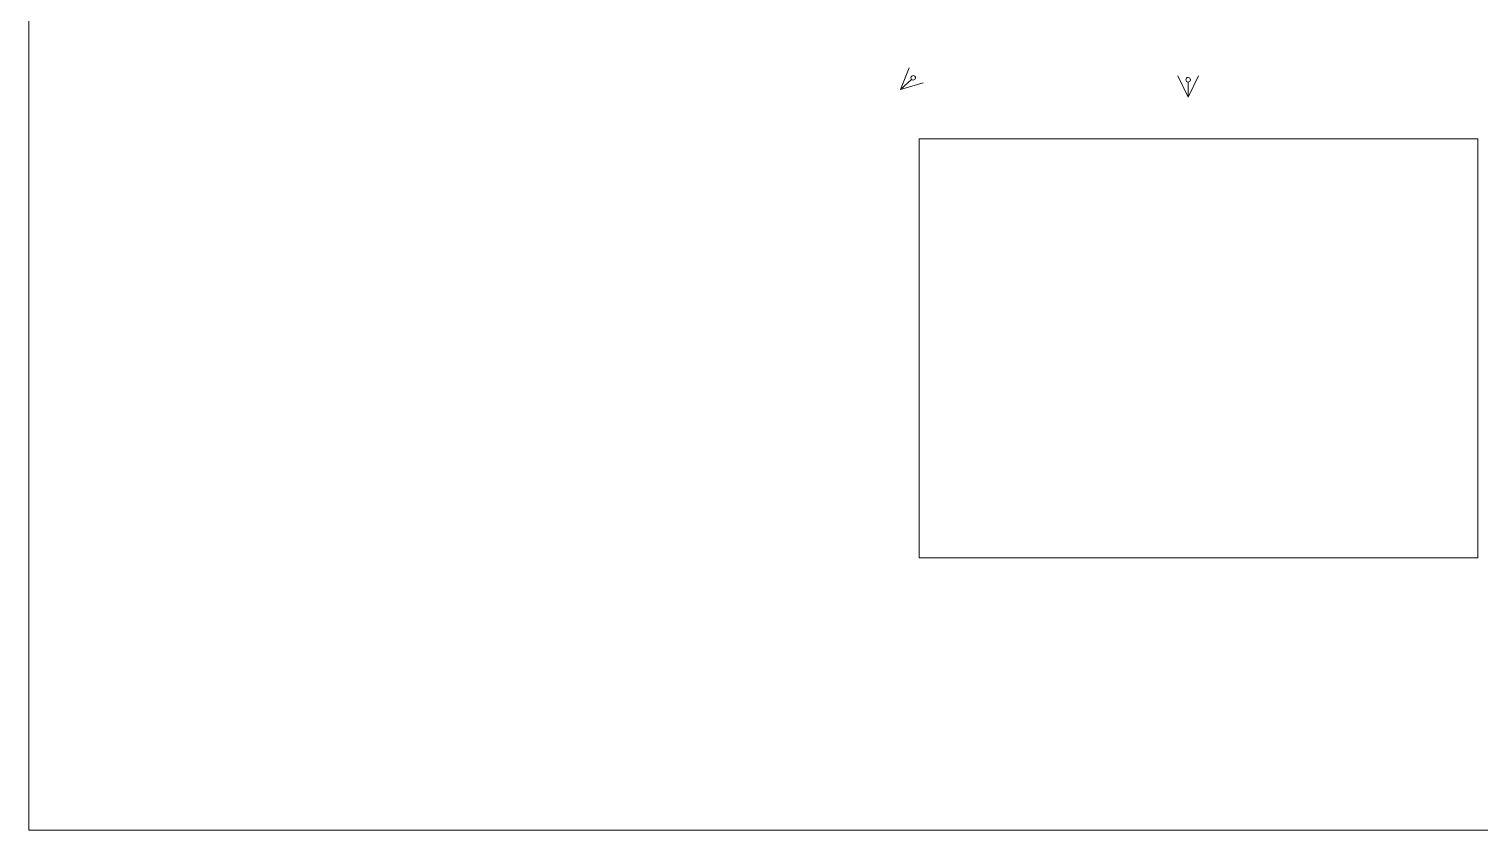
# Model space of a CAD drawing. Header units: feet. Extents: x 2583673 to 2695619, y -122443 to -93743.
# Drawn here: x 2583673 to 2604776, y -122443 to -110788 of the extents above; entities that cross this region are included whole.
import ezdxf

# ---------------------------------------------------------------- set-up
doc = ezdxf.new("R2010")
doc.units = ezdxf.units.FT
doc.header["$MEASUREMENT"] = 0
doc.layers.add('Drawing & Figure', color=7, linetype='Continuous')
doc.layers.add('Drawing & Figure_Pen_No__48', color=7, linetype='Continuous', lineweight=5, true_color=0xa80f02)
doc.layers.add('Shell - Roof_Pen_No__21', color=7, linetype='Continuous', lineweight=5)
picture_1 = doc.add_image_def('image2.jpg', size_in_pixel=(1600, 1200))

msp = doc.modelspace()

# ---------------------------------------------------------------- linework, layer by layer
at = {"layer": 'Drawing & Figure_Pen_No__48', "color": 14, "linetype": 'Continuous', "lineweight": 5, "true_color": 0xa80f02, "flags": 128}
for points in [[(2596358, -111671), (2596483, -111352)], [(2596358, -111671), (2596518, -111522)], [(2596358, -111671), (2596685, -111570)], [(2600544, -111779), (2600395, -111470)], [(2600544, -111779), (2600692, -111470)], [(2600544, -111779), (2600544, -111560)]]:
    msp.add_lwpolyline(points, dxfattribs=at)
for points in [[(2596575, -111501, -0.414214), (2596540, -111532, -0.414214), (2596509, -111497, -0.414214), (2596544, -111466, -0.414214)], [(2600567, -111504, -0.414214), (2600566, -111551, -0.414214), (2600519, -111550, -0.414214), (2600520, -111503, -0.414214)]]:
    msp.add_lwpolyline(points, format="xyb", close=True, dxfattribs=at)
at = {"layer": 'Shell - Roof_Pen_No__21', "color": 7, "linetype": 'Continuous', "lineweight": 5}
for q in [(2583673, -93743), (2624673, -122443), (2624673, -122443)]:
    msp.add_line((2583673, -122443), q, dxfattribs=at)

# ---------------------------------------------------------------- pictures from other files: only their frames are drawn
at = {"layer": 'Drawing & Figure', "linetype": 'Continuous', "lineweight": 0}
image = msp.add_image(picture_1, insert=(2596628, -118485), size_in_units=(8132, 6099), rotation=0, dxfattribs=at)
image.dxf.flags = 7

doc.saveas('drawing.dxf')
